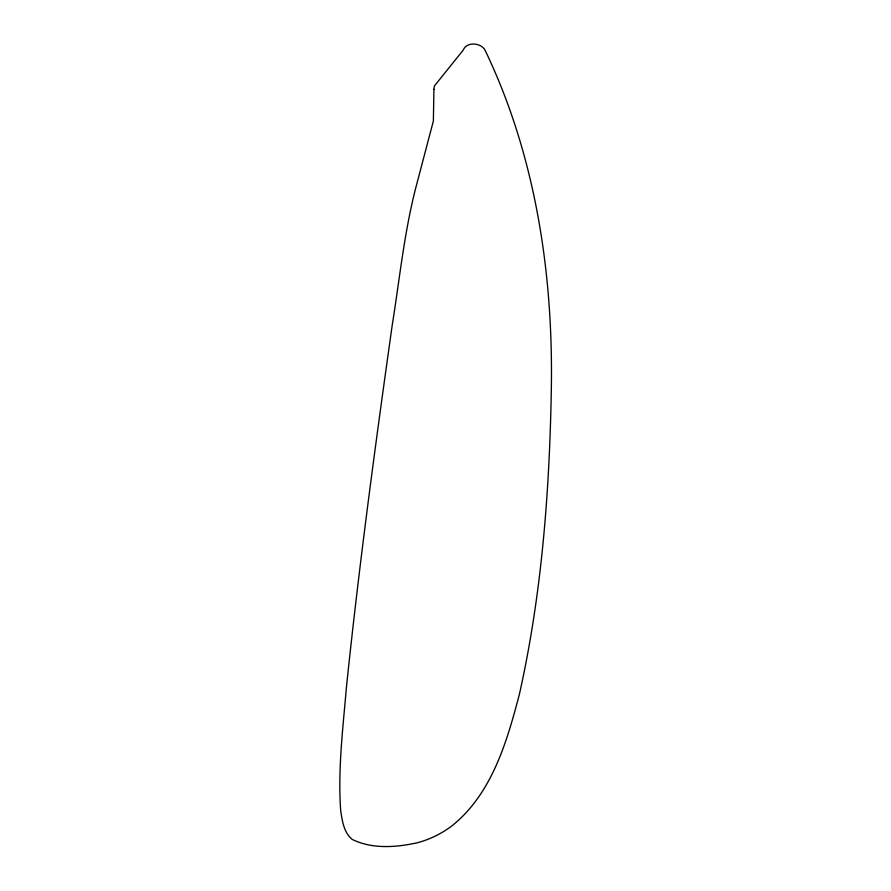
<?xml version="1.0" encoding="UTF-8"?>
<svg xmlns="http://www.w3.org/2000/svg" width="891" height="891" viewBox="0 0 891 891"><rect width="100%" height="100%" fill="white"/><g stroke="black" fill="none" stroke-linecap="round" stroke-linejoin="round"><path stroke-width="1.34" d="M433.917 89.39L433.371 121.02L415.729 187.979C404.224 232.818 399.602 279.083 392.296 324.703C375.245 445.467 358.984 566.364 346.387 687.674C342.924 728.437 337.834 769.39 340.652 810.342C342.211 820.667 343.659 832.227 352.145 839.389C372.171 849.29 396.272 847.464 417.511 842.719A100.315 100.315 0 0 0 452.049 825.768C492.01 793.692 506.968 741.635 519.442 694.078C541.739 594.364 549.513 491.921 551.317 389.946C553.344 274.06 535.714 156.003 485.35 50.798C482.076 42.935 466.828 40.964 463.242 50.085L434.463 85.892L433.917 89.39"/></g></svg>
